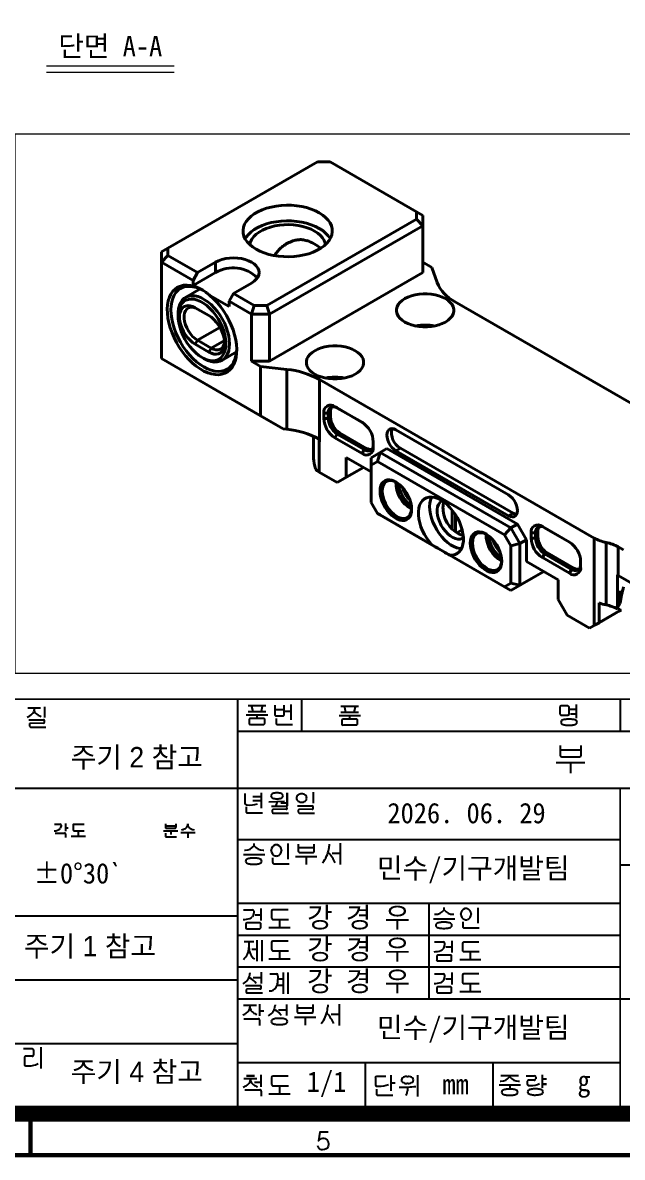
# Model space of a CAD drawing. Header units: millimetres. Extents: x 20 to 594, y 20 to 419.
# Drawn here: x 412.8 to 506.8, y 19.6 to 197.6 of the extents above; entities that cross this region are included whole.
import ezdxf

# ---------------------------------------------------------------- set-up
doc = ezdxf.new("R2010")
doc.units = ezdxf.units.MM
doc.layers.get('0').update_dxf_attribs({"color": 6})
doc.layers.add('DIM', color=2, linetype='Continuous', lineweight=9)
doc.layers.add('OUTLINE', color=3, linetype='Continuous', lineweight=40)
doc.styles.get("Standard").update_dxf_attribs({"font": '', "height": 3.2})
doc.styles.get('Standard').set_extended_font_data('GulimChe')

# ---------------------------------------------------------------- blocks, each defined once
blk = doc.blocks.new('A-2_규격도면_동인광학')
for p, q in [((436.5, 71.5), (436.5, 66.5)), ((486.5, 71.5), (486.5, 66.5)), ((393.55, 70.12), (395.57, 70.12)), ((394.56, 70.12), (394.56, 69.81)), ((394.56, 70.12), (394.56, 69.81)), ((396.2, 70.32), (396.2, 68.6)), ((428.13, 70.53), (430.91, 70.53)), ((428.13, 69.58), (430.91, 69.58)), ((428.68, 70.37), (428.86, 69.58)), ((430.36, 70.36), (430.18, 69.58)), ((432.31, 70.58), (432.31, 69.05)), ((432.31, 69.88), (433.77, 69.88)), ((433.77, 69.09), (433.77, 70.58)), ((433.96, 69.62), (434.85, 69.62)), ((434.85, 70.68), (434.85, 68.26)), ((442.67, 70.42), (445.46, 70.42)), ((442.67, 69.48), (445.46, 69.48)), ((443.23, 70.27), (443.4, 69.48)), ((444.9, 70.25), (444.72, 69.48)), ((477.05, 70.25), (477.05, 69.19)), ((478.31, 70.44), (477.26, 70.44)), ((478.5, 69.19), (478.5, 70.22)), ((478.67, 69.94), (479.6, 69.94)), ((479.6, 70.66), (479.6, 68.54)), ((393.73, 68.28), (396.02, 68.28)), ((396.01, 67.73), (394, 67.71)), ((427.85, 69.05), (431.2, 69.05)), ((428.29, 68.31), (428.29, 67.7)), ((430.58, 68.46), (428.47, 68.46)), ((429.52, 69.05), (429.52, 68.46)), ((430.75, 67.76), (430.75, 68.31)), ((432.51, 68.88), (433.6, 68.88)), ((432.52, 68.46), (432.52, 67.7)), ((442.39, 68.95), (445.74, 68.95)), ((442.83, 68.21), (442.83, 67.6)), ((445.12, 68.36), (443.02, 68.36)), ((444.06, 68.95), (444.06, 68.36)), ((445.3, 67.65), (445.3, 68.21)), ((477.25, 69), (478.29, 69)), ((478.68, 69.21), (479.6, 69.21)), ((393.85, 67.55), (393.85, 67.28)), ((394.06, 67.13), (396.41, 67.13)), ((426.5, 66.5), (566.5, 66.5)), ((428.52, 67.55), (430.58, 67.55)), ((432.72, 67.55), (435.1, 67.55)), ((443.07, 67.45), (445.12, 67.45)), ((477.06, 64.22), (477.06, 62.73)), ((480.36, 62.79), (480.36, 64.23)), ((477.06, 63.54), (480.36, 63.54)), ((477.34, 62.46), (480.1, 62.46)), ((476.47, 61.58), (480.94, 61.58)), ((478.7, 61.58), (478.7, 59.88)), ((427.62, 56.7), (427.62, 55.17)), ((428.86, 56.24), (430.16, 56.24)), ((428.86, 55.61), (430.16, 55.61)), ((430.16, 56.82), (430.16, 54.4)), ((431.37, 55.42), (433.86, 55.49)), ((432.63, 55.45), (432.64, 55.21)), ((434.25, 55.17), (433.24, 55.17)), ((434.25, 56.82), (434.25, 54.79)), ((434.25, 54.79), (434.25, 56.82)), ((438.34, 56.94), (438.34, 55.21)), ((427.83, 54.93), (428, 54.91)), ((427.83, 54.59), (427.83, 53.83)), ((428.03, 53.68), (430.41, 53.68)), ((431.79, 54.7), (434.09, 54.7)), ((431.91, 54.05), (431.91, 53.78)), ((434.07, 54.23), (432.06, 54.22)), ((432.13, 53.63), (434.47, 53.63)), ((435.87, 54.78), (438.17, 54.78)), ((436, 54.05), (436, 53.78)), ((438.16, 54.23), (436.15, 54.22)), ((436.21, 53.63), (438.56, 53.63)), ((397.74, 51.89), (398.67, 51.89)), ((398.8, 51.75), (398.8, 51.52)), ((399.47, 52.01), (399.47, 50.8)), ((400.67, 51.72), (400.67, 51.02)), ((402.39, 51.87), (400.81, 51.87)), ((415.17, 51.96), (415.17, 51.39)), ((415.17, 51.65), (416.82, 51.65)), ((416.82, 51.44), (416.82, 51.96)), ((418.66, 51.85), (418.66, 51.97)), ((418.66, 51.97), (418.66, 51.85)), ((397.85, 50.5), (399.33, 50.5)), ((399.47, 51.3), (399.91, 51.3)), ((399.48, 50.39), (399.48, 49.79)), ((400.39, 50.04), (402.61, 50.04)), ((400.83, 50.87), (402.42, 50.87)), ((401.49, 50.73), (401.49, 50.04)), ((414.88, 50.83), (417.1, 50.83)), ((415.17, 50.46), (415.17, 50.02)), ((415.33, 51.26), (416.66, 51.26)), ((415.34, 49.89), (416.92, 49.89)), ((415.99, 50.83), (415.99, 50.26)), ((417.57, 50.6), (419.8, 50.6)), ((418.68, 50.6), (418.68, 49.74)), ((426.5, 49.5), (486.5, 49.5)), ((429.07, 48.53), (429.07, 48.87)), ((434.34, 48.86), (434.34, 46.43)), ((436, 48.77), (436, 47.65)), ((436, 48.26), (438.48, 48.26)), ((438.48, 47.69), (438.48, 48.78)), ((440.84, 48.77), (440.84, 48.46)), ((442.55, 48.9), (442.55, 45.59)), ((427.41, 47.12), (430.74, 47.12)), ((427.56, 47.81), (427.67, 47.81)), ((430.47, 47.81), (430.57, 47.81)), ((431.76, 47.78), (431.76, 47.8)), ((431.76, 47.76), (431.76, 47.78)), ((431.98, 46.61), (431.98, 45.86)), ((433.37, 47.8), (433.37, 47.78)), ((433.37, 47.78), (433.37, 47.76)), ((435.56, 46.84), (438.92, 46.84)), ((436.21, 47.45), (438.28, 47.45)), ((437.24, 46.84), (437.24, 45.56)), ((440.69, 47.5), (440.81, 47.36)), ((441.33, 47.34), (442.55, 47.34)), ((432.18, 45.7), (434.56, 45.7)), ((486.5, 45.5), (566.5, 45.5)), ((426.5, 39.5), (486.5, 39.5)), ((456.5, 39.5), (456.5, 24.5)), ((371.5, 37.5), (426.5, 37.5)), ((427.43, 38.46), (428.81, 38.46)), ((429.03, 38.31), (429.03, 37.95)), ((430.14, 37.63), (429.21, 37.63)), ((430.14, 38.65), (430.14, 36.81)), ((431.81, 38.24), (431.81, 37.18)), ((434.4, 38.45), (432.03, 38.45)), ((457.38, 37.76), (457.48, 37.76)), ((458.89, 38.47), (458.89, 38.81)), ((460.29, 37.76), (460.39, 37.76)), ((461.52, 37.79), (461.52, 37.81)), ((461.52, 37.78), (461.52, 37.79)), ((463.13, 37.81), (463.13, 37.79)), ((463.13, 37.79), (463.13, 37.78)), ((464.16, 38.8), (464.16, 36.38)), ((427.78, 36.26), (427.78, 35.65)), ((429.95, 36.41), (427.96, 36.41)), ((430.13, 35.71), (430.13, 36.26)), ((431.39, 35.71), (434.72, 35.71)), ((432.05, 36.95), (434.44, 36.95)), ((433.05, 36.75), (433.05, 35.71)), ((457.23, 37.06), (460.56, 37.06)), ((461.8, 36.56), (461.8, 35.8)), ((462, 35.65), (464.38, 35.65)), ((426.5, 34.5), (486.5, 34.5)), ((428.01, 35.5), (429.95, 35.5)), ((427.5, 33.49), (429.03, 33.49)), ((428.26, 33.49), (428.26, 32.55)), ((429.51, 32.26), (428.71, 32.26)), ((429.51, 33.7), (429.51, 30.4)), ((430.26, 33.7), (430.26, 30.4)), ((431.81, 33.32), (431.81, 32.27)), ((434.4, 33.54), (432.03, 33.54)), ((432.05, 32.04), (434.44, 32.04)), ((457.36, 33.42), (458.73, 33.42)), ((458.95, 33.27), (458.95, 32.91)), ((460.07, 32.59), (459.14, 32.59)), ((460.07, 33.61), (460.07, 31.77)), ((461.74, 33.2), (461.74, 32.14)), ((464.33, 33.41), (461.96, 33.41)), ((431.39, 30.8), (434.72, 30.8)), ((433.05, 31.83), (433.05, 30.8)), ((457.71, 31.22), (457.71, 30.61)), ((459.88, 31.37), (457.89, 31.37)), ((457.94, 30.46), (459.88, 30.46)), ((460.06, 30.67), (460.06, 31.22)), ((461.32, 30.67), (464.65, 30.67)), ((461.98, 31.91), (464.37, 31.91)), ((462.98, 31.7), (462.98, 30.67)), ((426.5, 29.5), (486.5, 29.5)), ((428.4, 28.57), (428.4, 28.46)), ((430.17, 28.66), (430.17, 26.93)), ((433.62, 28.63), (433.62, 25.31)), ((434.35, 28.64), (434.35, 25.3)), ((460.07, 28.61), (460.07, 26.77)), ((371.5, 27.5), (426.5, 27.5)), ((428.27, 27.85), (428.46, 27.74)), ((428.94, 27.84), (430.17, 27.84)), ((431.52, 28.41), (432.56, 28.41)), ((432.82, 27.64), (433.62, 27.64)), ((457.36, 28.42), (458.73, 28.42)), ((458.95, 28.27), (458.95, 27.91)), ((460.07, 27.59), (459.14, 27.59)), ((461.74, 28.2), (461.74, 27.14)), ((464.33, 28.41), (461.96, 28.41)), ((461.98, 26.91), (464.37, 26.91)), ((462.98, 26.7), (462.98, 25.67)), ((427.71, 26.6), (430, 26.6)), ((427.83, 25.87), (427.83, 25.6)), ((429.99, 26.05), (427.98, 26.03)), ((428.04, 25.45), (430.39, 25.45)), ((432.67, 26.65), (433.62, 26.65)), ((457.71, 26.22), (457.71, 25.61)), ((459.88, 26.37), (457.89, 26.37)), ((457.94, 25.46), (459.88, 25.46)), ((460.06, 25.67), (460.06, 26.22)), ((461.32, 25.67), (464.65, 25.67)), ((426.5, 24.5), (566.5, 24.5)), ((427.4, 23.52), (429.43, 23.52)), ((428.41, 23.52), (428.41, 23.2)), ((429.9, 23.66), (429.9, 21.84)), ((432.36, 23.55), (432.36, 23.45)), ((434.14, 23.6), (434.14, 21.88)), ((435.83, 23.61), (435.83, 22.49)), ((438.31, 22.53), (438.31, 23.61)), ((440.62, 23.56), (440.62, 23.26)), ((442.4, 23.65), (442.4, 20.33)), ((427.47, 21.39), (429.69, 21.39)), ((429.9, 22.6), (430.57, 22.6)), ((432.23, 22.83), (432.42, 22.72)), ((432.92, 22.78), (434.14, 22.78)), ((435.39, 21.63), (438.74, 21.63)), ((435.83, 23.1), (438.31, 23.1)), ((436.04, 22.29), (438.11, 22.29)), ((437.06, 21.63), (437.06, 20.35)), ((440.47, 22.29), (440.59, 22.15)), ((441.18, 22.08), (442.4, 22.08)), ((429.92, 21.22), (429.92, 20.32)), ((371.5, 17.5), (426.5, 17.5)), ((392.91, 16.7), (394.25, 16.7)), ((394.46, 16.49), (394.46, 15.71)), ((395.59, 16.91), (395.59, 13.57)), ((393.04, 15.29), (393.04, 14.24)), ((394.24, 15.5), (393.22, 15.5)), ((426.5, 14.5), (486.5, 14.5)), ((446.5, 14.5), (446.5, 7.5)), ((466.5, 14.5), (466.5, 7.5)), ((393.15, 14.03), (393.23, 14)), ((393.23, 14), (393.38, 13.99)), ((430.15, 12.56), (430.15, 10.7)), ((450.52, 12.54), (450.52, 10.1)), ((454.7, 12.53), (454.7, 9.2)), ((467.78, 12.48), (470.56, 12.48)), ((469.17, 12.3), (469.17, 12.5)), ((474.28, 12.61), (474.28, 10.56)), ((427.48, 11.99), (429.51, 11.99)), ((427.87, 12.41), (429.12, 12.41)), ((429.12, 12.41), (427.87, 12.41)), ((428.49, 11.99), (428.49, 11.86)), ((429.15, 11.45), (430.15, 11.45)), ((431.82, 12.15), (431.82, 11.09)), ((434.41, 12.37), (432.04, 12.37)), ((432.06, 10.86), (434.45, 10.86)), ((448.09, 12.1), (448.09, 11)), ((449.73, 12.32), (448.33, 12.32)), ((451.19, 11.27), (450.52, 11.27)), ((453.02, 12.32), (453.12, 12.32)), ((453.12, 11.23), (453.02, 11.23)), ((453.12, 12.32), (453.23, 12.32)), ((453.23, 11.23), (453.12, 11.23)), ((467.51, 11.03), (470.84, 11.03)), ((467.67, 11.58), (467.77, 11.58)), ((469.18, 11.03), (469.18, 10.46)), ((470.57, 11.58), (470.68, 11.58)), ((471.76, 12.43), (472.98, 12.43)), ((471.9, 11.58), (471.9, 11.15)), ((472.08, 10.91), (472.41, 10.9)), ((473.03, 11.75), (472.13, 11.75)), ((473.25, 12.24), (473.25, 11.97)), ((474.95, 11.91), (474.28, 11.91)), ((474.96, 11.14), (474.28, 11.14)), ((474.28, 11.14), (474.96, 11.14)), ((427.63, 10.25), (429.96, 10.25)), ((430.16, 10.02), (430.16, 9.26)), ((431.4, 9.63), (434.73, 9.63)), ((433.06, 10.66), (433.06, 9.63)), ((448.27, 10.32), (448.27, 9.57)), ((448.46, 9.42), (450.85, 9.42)), ((451.84, 10.63), (451.95, 10.63)), ((453.12, 10.67), (453.12, 10.06))]:
    blk.add_line(p, q)
for points, const_width in [([(0, 0), (0, 398.86), (574, 398.86), (574, 0)], 0.7), ([(21.5, 6.5), (21.5, 392.36), (567.5, 392.36), (567.5, 6.5)], 2.5)]:
    blk.add_lwpolyline(points, close=True, dxfattribs=dict(const_width=const_width))
for points, const_width in [([(371.5, 7.5), (371.5, 71.5), (566.5, 71.5)], 0.3), ([(426.5, 71.5), (426.5, 7.5)], 0.3), ([(301.5, 7.5), (301.5, 57.5), (566.5, 57.5)], 0.3), ([(486.5, 57.5), (486.5, 7.5)], 0.3), ([(394, 0), (394, 7.17)], 0.7)]:
    blk.add_lwpolyline(points, dxfattribs=dict(const_width=const_width))
blk.add_lwpolyline([(440.68, 3.6), (439.38, 3.6), (439.19, 2.24), (439.26, 2.33, -0.05142), (439.32, 2.4, -0.217579), (440.02, 2.63, -0.23737), (440.62, 2.25, -0.220896), (440.7, 1.41, -0.337639), (439.81, 0.82, -0.170475), (439.22, 1.08, -0.227037), (439.07, 1.46, -1.045837)], format="xyb")
for centre, radius, start, end in [((393.48, 69.97), 1.11, 314.5469, 334.7965), ((393.83, 69.81), 0.731, 334.7965, 0), ((395.26, 69.81), 0.707, 180, 230.0339), ((477.26, 70.22), 0.211, 90, 174.1511), ((478.28, 70.22), 0.223, 0, 81.4867), ((392.72, 70.75), 2.2, 289.6857, 314.5469), ((394, 67.56), 0.15, 90.4674, 185.5199), ((396.72, 71.55), 2.97, 230.0339, 249.212), ((396.02, 67.91), 0.182, 265.0661, 354.5096), ((396.02, 68.1), 0.181, 5.4904, 90), ((395.05, 68), 1.16, 354.5096, 5.4904), ((428.47, 68.27), 0.187, 90, 169.1835), ((428.45, 67.7), 0.163, 180, 296.3016), ((430.6, 68.31), 0.154, 0, 98.8347), ((430.58, 67.73), 0.179, 270, 7.5903), ((432.49, 69.05), 0.179, 180, 277.6654), ((432.68, 67.7), 0.157, 180, 284.5405), ((433.6, 69.06), 0.181, 270, 11.0214), ((443.02, 68.17), 0.187, 90, 169.1835), ((445.15, 68.21), 0.154, 0, 98.8347), ((445.12, 67.63), 0.179, 270, 7.5903), ((477.25, 69.19), 0.198, 180, 272.2398), ((477.55, 67.86), 0.362, 130.787, 175.4096), ((477.55, 67.91), 0.362, 184.5904, 229.213), ((477.71, 67.66), 0.62, 105.5854, 130.787), ((477.71, 68.11), 0.62, 229.213, 254.4146), ((478.35, 65.38), 2.98, 94.5784, 105.5854), ((478.46, 64.04), 4.33, 90, 94.5784), ((478.29, 69.21), 0.214, 270, 355.6406), ((478.46, 64.04), 4.33, 85.4216, 90), ((478.56, 65.38), 2.98, 74.4146, 85.4216), ((479.2, 67.66), 0.62, 49.213, 74.4146), ((479.2, 68.11), 0.62, 285.5854, 310.787), ((479.37, 67.86), 0.362, 4.5904, 49.213), ((479.37, 67.91), 0.362, 310.787, 355.4096), ((394.01, 67.28), 0.158, 180, 290.6438), ((442.99, 67.6), 0.163, 180, 296.3016), ((478.35, 70.39), 2.98, 254.4146, 265.4216), ((478.46, 71.73), 4.33, 265.4216, 270), ((478.46, 71.73), 4.33, 270, 274.5784), ((478.56, 70.39), 2.98, 274.5784, 285.5854), ((477.32, 62.73), 0.261, 180, 274.282), ((480.1, 62.73), 0.266, 270, 11.7778), ((427.87, 55.17), 0.246, 180, 260.961), ((432.14, 56.28), 0.429, 109.7033, 172.0326), ((432.14, 56.4), 0.429, 187.9674, 250.2967), ((432.66, 54.83), 1.97, 90, 109.7033), ((432.66, 57.85), 1.97, 250.2967, 270), ((432.04, 55.19), 0.602, 313.5964, 1.5108), ((432.66, 54.83), 1.97, 70.2967, 90), ((432.66, 57.85), 1.97, 270, 289.7033), ((433.18, 56.28), 0.429, 7.9674, 70.2967), ((433.18, 56.4), 0.429, 289.7033, 352.0326), ((436.3, 56.01), 0.566, 126.2971, 182.2865), ((436.3, 55.97), 0.566, 177.7135, 233.7029), ((436.53, 55.7), 0.955, 90, 126.2971), ((436.53, 56.28), 0.955, 233.7029, 270), ((436.53, 55.7), 0.955, 53.7029, 90), ((436.53, 56.28), 0.955, 270, 306.2971), ((436.76, 56.01), 0.566, 357.7135, 53.7029), ((436.76, 55.97), 0.566, 306.2971, 2.2865), ((427.99, 53.83), 0.157, 180, 284.5405), ((428.36, 59.26), 4.36, 265.2395, 286.478), ((432.06, 54.07), 0.15, 90.4674, 185.5199), ((432.07, 53.78), 0.158, 180, 290.6438), ((434.09, 54.41), 0.182, 265.0661, 354.5096), ((434.09, 54.52), 0.181, 5.4904, 90), ((434, 54.46), 0.276, 345.6737, 14.3263), ((436.15, 54.07), 0.15, 90.4674, 185.5199), ((436.16, 53.78), 0.158, 180, 290.6438), ((438.17, 54.41), 0.182, 265.0661, 354.5096), ((438.17, 54.6), 0.181, 5.4904, 90), ((437.2, 54.51), 1.16, 354.5096, 5.4904), ((398.67, 51.75), 0.136, 0.0353, 90), ((400.81, 51.72), 0.145, 90, 179.9617), ((417.93, 51.85), 0.733, 326.0061, 0), ((419.39, 51.85), 0.733, 180, 213.9939), ((397.85, 52.01), 1.15, 262.4823, 318.1564), ((398.39, 51.52), 0.411, 318.1564, 0), ((399.33, 50.34), 0.158, 15.2263, 90), ((400.82, 51.02), 0.153, 180, 273.1332), ((415.3, 51.39), 0.132, 180, 282.7156), ((415.31, 50.02), 0.136, 180, 282.3289), ((416.66, 51.42), 0.157, 270, 6.3225), ((417.61, 52.3), 1.28, 273.0377, 302.6699), ((417.87, 51.89), 0.803, 302.6699, 326.0061), ((419.45, 51.89), 0.803, 213.9939, 237.3301), ((419.71, 52.3), 1.28, 237.3301, 266.9623), ((427.67, 49.57), 1.75, 270, 322.3934), ((429.02, 48.53), 0.0491, 322.3934, 2.3593), ((430.47, 49.57), 1.75, 217.6066, 270), ((432.64, 47.8), 0.879, 107.9102, 180), ((432.53, 48.12), 0.54, 86.785, 107.9102), ((432.59, 48.12), 0.54, 72.0898, 93.215), ((432.49, 47.8), 0.879, 0, 72.0898), ((438.08, 48.46), 2.76, 349.866, 0), ((428.1, 46.06), 0.362, 130.787, 175.4096), ((428.27, 45.87), 0.62, 105.5854, 130.787), ((428.9, 43.59), 2.98, 94.5784, 105.5854), ((429.01, 42.25), 4.33, 90, 94.5784), ((429.01, 42.25), 4.33, 85.4216, 90), ((429.12, 43.59), 2.98, 74.4146, 85.4216), ((429.75, 45.87), 0.62, 49.213, 74.4146), ((429.92, 46.06), 0.362, 4.5904, 49.213), ((432.64, 47.76), 0.879, 180, 252.0898), ((432.53, 47.44), 0.54, 252.0898, 273.215), ((432.59, 47.44), 0.54, 266.785, 287.9102), ((432.49, 47.76), 0.879, 287.9102, 0), ((436.2, 47.65), 0.196, 180, 274.282), ((438.28, 47.65), 0.2, 270, 11.7778), ((436.21, 48.8), 4.66, 320.7448, 349.866), ((436.02, 43.24), 6.32, 24.475, 40.623), ((428.1, 46.12), 0.362, 184.5904, 229.213), ((428.27, 46.32), 0.62, 229.213, 254.4146), ((428.9, 48.59), 2.98, 254.4146, 265.4216), ((429.01, 49.94), 4.33, 265.4216, 270), ((429.01, 49.94), 4.33, 270, 274.5784), ((429.12, 48.59), 2.98, 274.5784, 285.5854), ((429.75, 46.32), 0.62, 285.5854, 310.787), ((429.92, 46.12), 0.362, 310.787, 355.4096), ((432.14, 45.86), 0.157, 180, 284.5405), ((428.19, 37.95), 0.838, 315.9918, 0), ((428.81, 38.23), 0.235, 20.4434, 90), ((432.03, 38.24), 0.217, 90, 179.9617), ((457.48, 39.51), 1.75, 270, 322.3934), ((458.84, 38.47), 0.0491, 322.3934, 2.3593), ((460.29, 39.51), 1.75, 217.6066, 270), ((462.39, 37.81), 0.879, 107.9102, 180), ((462.39, 37.78), 0.879, 180, 252.0898), ((462.29, 38.14), 0.54, 86.785, 107.9102), ((462.35, 38.14), 0.54, 72.0898, 93.215), ((462.25, 37.81), 0.879, 0, 72.0898), ((462.25, 37.78), 0.879, 287.9102, 0), ((427.23, 40.52), 3.6, 272.1359, 289.2131), ((427.96, 36.22), 0.187, 90, 169.1835), ((427.94, 35.65), 0.163, 180, 296.3016), ((428.1, 38.03), 0.957, 289.2131, 315.9918), ((429.98, 36.26), 0.154, 0, 98.8347), ((429.95, 35.68), 0.179, 270, 7.5903), ((432.04, 37.18), 0.23, 180, 273.1332), ((457.92, 36.01), 0.362, 130.787, 175.4096), ((457.92, 36.07), 0.362, 184.5904, 229.213), ((458.09, 35.81), 0.62, 105.5854, 130.787), ((458.09, 36.26), 0.62, 229.213, 254.4146), ((458.72, 33.54), 2.98, 94.5784, 105.5854), ((458.72, 38.54), 2.98, 254.4146, 265.4216), ((458.83, 32.19), 4.33, 90, 94.5784), ((458.83, 32.19), 4.33, 85.4216, 90), ((458.94, 33.54), 2.98, 74.4146, 85.4216), ((458.94, 38.54), 2.98, 274.5784, 285.5854), ((459.57, 35.81), 0.62, 49.213, 74.4146), ((459.57, 36.26), 0.62, 285.5854, 310.787), ((459.74, 36.01), 0.362, 4.5904, 49.213), ((459.74, 36.07), 0.362, 310.787, 355.4096), ((461.96, 35.8), 0.157, 180, 284.5405), ((462.29, 37.45), 0.54, 252.0898, 273.215), ((462.35, 37.45), 0.54, 266.785, 287.9102), ((458.83, 39.88), 4.33, 265.4216, 270), ((458.83, 39.88), 4.33, 270, 274.5784), ((425.79, 32.55), 2.46, 310.6997, 0), ((430.67, 32.55), 2.41, 180, 230.1829), ((432.03, 33.32), 0.217, 90, 179.9617), ((432.04, 32.27), 0.23, 180, 273.1332), ((457.16, 35.48), 3.6, 272.1359, 289.2131), ((458.03, 32.99), 0.957, 289.2131, 315.9918), ((458.12, 32.91), 0.838, 315.9918, 0), ((458.73, 33.19), 0.235, 20.4434, 90), ((461.96, 33.2), 0.217, 90, 179.9617), ((461.97, 32.14), 0.23, 180, 273.1332), ((457.89, 31.18), 0.187, 90, 169.1835), ((457.87, 30.61), 0.163, 180, 296.3016), ((459.9, 31.22), 0.154, 0, 98.8347), ((459.88, 30.64), 0.179, 270, 7.5903), ((426.06, 28.97), 2.48, 301.6271, 324.8064), ((426.67, 28.54), 1.74, 324.8064, 344.7231), ((426.95, 28.46), 1.45, 344.7231, 0), ((426.95, 25.15), 3, 35.6337, 59.7588), ((430.48, 27.44), 2.33, 331.7109, 354.6056), ((432.56, 28.17), 0.246, 3.6167, 90), ((426.72, 27.8), 6.1, 354.6056, 3.6167), ((457.16, 30.48), 3.6, 272.1359, 289.2131), ((458.03, 27.99), 0.957, 289.2131, 315.9918), ((458.12, 27.91), 0.838, 315.9918, 0), ((458.73, 28.19), 0.235, 20.4434, 90), ((461.96, 28.2), 0.217, 90, 179.9617), ((461.97, 27.14), 0.23, 180, 273.1332), ((427.98, 25.88), 0.15, 90.4674, 185.5199), ((427.99, 25.6), 0.158, 180, 290.6438), ((430, 26.23), 0.182, 265.0661, 354.5096), ((430, 26.42), 0.181, 5.4904, 90), ((429.03, 26.33), 1.16, 354.5096, 5.4904), ((431.53, 26.88), 1.14, 265.6985, 331.7109), ((457.89, 26.18), 0.187, 90, 169.1835), ((457.87, 25.61), 0.163, 180, 296.3016), ((459.9, 26.22), 0.154, 0, 98.8347), ((459.88, 25.64), 0.179, 270, 7.5903), ((427.48, 23.2), 0.93, 332.5484, 0), ((429.33, 23.2), 0.912, 180, 209.5054), ((430.91, 23.45), 1.45, 344.7231, 0), ((437.86, 23.26), 2.76, 349.866, 0), ((426.78, 23.82), 1.89, 285.8538, 306.2125), ((427.09, 23.4), 1.37, 306.2125, 332.5484), ((429.47, 23.28), 1.08, 209.5054, 237.9626), ((431.39, 26.35), 4.7, 237.9626, 246.4471), ((429.69, 21.16), 0.237, 15.2263, 90), ((430.03, 23.95), 2.48, 301.6271, 324.8064), ((430.63, 23.52), 1.74, 324.8064, 344.7231), ((432.94, 18.46), 2.98, 94.5784, 105.5854), ((430.91, 20.13), 3, 35.6337, 59.7588), ((433.05, 17.03), 4.41, 90.4313, 94.5581), ((433.02, 17.11), 4.33, 85.4216, 90), ((433.12, 18.46), 2.98, 74.4146, 85.4216), ((436.03, 22.49), 0.196, 180, 274.282), ((438.11, 22.49), 0.2, 270, 11.7778), ((435.99, 23.59), 4.66, 320.7448, 349.866), ((435.8, 18.04), 6.32, 24.475, 40.623), ((432.13, 20.93), 0.362, 130.787, 175.4096), ((432.13, 20.98), 0.362, 184.5904, 229.213), ((432.3, 20.73), 0.62, 105.5854, 130.787), ((432.3, 21.18), 0.62, 229.213, 254.4146), ((432.94, 23.46), 2.98, 254.4146, 265.4216), ((433.05, 24.88), 4.41, 265.4419, 269.5687), ((433.02, 24.8), 4.33, 270, 274.5784), ((433.12, 23.46), 2.98, 274.5784, 285.5854), ((433.76, 20.73), 0.62, 49.213, 74.4146), ((433.76, 21.18), 0.62, 285.5854, 310.787), ((433.93, 20.93), 0.362, 4.5904, 49.213), ((433.93, 20.98), 0.362, 310.787, 355.4096), ((394.25, 16.48), 0.21, 2.4746, 90), ((393.22, 15.32), 0.187, 90, 189.9031), ((393.28, 14.24), 0.235, 180, 238.9832), ((393.74, 16.94), 2.97, 262.8795, 299.3294), ((394.26, 15.71), 0.202, 265.1914, 0), ((426.86, 12.49), 1.89, 285.8538, 306.2125), ((427.17, 12.06), 1.37, 306.2125, 332.5484), ((427.56, 11.86), 0.93, 332.5484, 0), ((429.4, 11.86), 0.912, 180, 209.5054), ((429.55, 11.95), 1.08, 209.5054, 237.9626), ((431.47, 15.01), 4.7, 237.9626, 246.4471), ((432.04, 12.15), 0.217, 90, 179.9617), ((432.05, 11.09), 0.23, 180, 273.1332), ((448.33, 12.07), 0.248, 90, 173.4217), ((448.3, 11), 0.207, 180, 264.2145), ((448.7, 14.98), 4.2, 264.2145, 268.4864), ((448.69, 14.68), 3.9, 268.4864, 292.3631), ((451.95, 32.46), 21.83, 270, 276.5199), ((452.55, 11.75), 0.37, 171.6182, 233.7956), ((452.53, 11.81), 0.349, 125.2188, 180.6071), ((453.02, 11.16), 1.16, 90, 126.2044), ((453.02, 12.39), 1.16, 233.7956, 270), ((453.23, 11.16), 1.16, 53.7956, 90), ((453.23, 12.39), 1.16, 270, 306.2044), ((453.71, 11.81), 0.349, 359.3929, 54.7812), ((453.69, 11.75), 0.37, 306.2044, 8.3818), ((467.77, 13.34), 1.75, 270, 322.3934), ((469.12, 12.3), 0.0491, 322.3934, 2.3593), ((470.57, 13.34), 1.75, 217.6066, 270), ((472.13, 11.51), 0.243, 90, 162.7327), ((472.14, 11.15), 0.247, 180, 255.9206), ((472.51, 13.82), 2.92, 268.0891, 297.4303), ((472.98, 12.14), 0.29, 19.9366, 90), ((473.03, 11.97), 0.223, 268.9289, 0), ((429.96, 10.04), 0.204, 354.4055, 90), ((448.42, 9.57), 0.157, 180, 284.5405), ((451.75, 10.08), 1.37, 328.1522, 359.3875), ((468.25, 9.83), 0.362, 130.787, 175.4096), ((468.25, 9.89), 0.362, 184.5904, 229.213), ((468.42, 9.64), 0.62, 105.5854, 130.787), ((468.42, 10.09), 0.62, 229.213, 254.4146), ((469.06, 7.36), 2.98, 94.5784, 105.5854), ((469.06, 12.36), 2.98, 254.4146, 265.4216), ((469.16, 6.02), 4.33, 90, 94.5784), ((469.16, 13.71), 4.33, 265.4216, 270), ((469.16, 6.02), 4.33, 85.4216, 90), ((469.16, 13.71), 4.33, 270, 274.5784), ((469.27, 7.36), 2.98, 74.4146, 85.4216), ((469.27, 12.36), 2.98, 274.5784, 285.5854), ((469.91, 9.64), 0.62, 49.213, 74.4146), ((469.91, 10.09), 0.62, 285.5854, 310.787), ((470.07, 9.83), 0.362, 4.5904, 49.213), ((470.07, 9.89), 0.362, 310.787, 355.4096), ((472.32, 9.88), 0.362, 130.787, 175.4096), ((472.32, 9.93), 0.362, 184.5904, 229.213), ((472.49, 9.68), 0.62, 105.5854, 130.787), ((472.49, 10.13), 0.62, 229.213, 254.4146), ((473.13, 7.4), 2.98, 94.5784, 105.5854), ((473.13, 12.41), 2.98, 254.4146, 265.4216), ((473.31, 4.81), 5.59, 91.6235, 94.3457), ((473.31, 15), 5.59, 265.6543, 268.3765), ((473.15, 6.06), 4.33, 85.4216, 90), ((473.15, 13.75), 4.33, 270, 274.5784), ((473.26, 7.4), 2.98, 74.4146, 85.4216), ((473.26, 12.41), 2.98, 274.5784, 285.5854), ((473.89, 9.68), 0.62, 49.213, 74.4146), ((473.89, 10.13), 0.62, 285.5854, 310.787), ((474.06, 9.88), 0.362, 4.5904, 49.213), ((474.06, 9.93), 0.362, 310.787, 355.4096)]:
    blk.add_arc(centre, radius, start, end)

msp = doc.modelspace()

# ---------------------------------------------------------------- linework, layer by layer
at = {"layer": 'DIM', "color": 2, "ltscale": 0.5}
for p, q in [((416.506, 190.819), (436.509, 190.819)), ((416.506, 189.819), (436.509, 189.819))]:
    msp.add_line(p, q, dxfattribs=at)
at = {"layer": 'DIM', "ltscale": 0.5}
msp.add_lwpolyline([(411.608, 180.138), (573.978, 180.138), (573.978, 95.542), (411.608, 95.542)], close=True, dxfattribs=at)
at = {"layer": 'OUTLINE'}
for p, q in [((458.99, 175.778), (435.535, 162.237)), ((460.99, 175.778), (458.99, 175.778)), ((474.547, 167.952), (460.99, 175.778)), ((474.547, 166.797), (474.547, 167.952)), ((474.547, 167.952), (475.547, 167.374)), ((475.547, 167.374), (475.547, 165.742)), ((451.091, 153.256), (474.547, 166.797)), ((475.547, 165.742), (451.505, 151.863)), ((474.547, 166.797), (475.547, 165.742)), ((475.547, 158.393), (475.547, 165.742)), ((434.535, 161.659), (435.535, 162.237)), ((435.535, 162.237), (435.535, 161.082)), ((434.535, 160.027), (434.535, 161.659)), ((434.535, 160.027), (435.535, 161.082)), ((435.535, 161.082), (440.191, 158.394)), ((434.535, 160.027), (434.535, 144.921)), ((439.484, 157.169), (434.535, 160.027)), ((443.02, 158.394), (439.484, 156.353)), ((440.191, 158.394), (439.484, 157.169)), ((443.02, 160.027), (440.191, 158.394)), ((443.02, 158.394), (443.02, 160.027)), ((451.505, 144.514), (475.547, 158.393)), ((475.547, 160.025), (476.961, 159.209)), ((477.781, 156.841), (476.961, 159.209)), ((439.484, 157.169), (439.484, 156.353)), ((445.848, 155.128), (448.677, 156.761)), ((440.612, 155.829), (438.332, 154.512)), ((439.666, 156.248), (439.484, 156.353)), ((445.141, 153.087), (442.131, 154.825)), ((445.141, 153.904), (445.848, 155.128)), ((445.848, 155.128), (449.091, 153.256)), ((445.141, 153.087), (445.141, 153.904)), ((448.677, 151.863), (445.141, 153.904)), ((448.677, 151.863), (449.091, 153.256)), ((449.091, 153.256), (451.091, 153.256)), ((451.505, 151.863), (451.091, 153.256)), ((518.677, 131.861), (480.516, 153.891)), ((437.151, 151.902), (437.151, 151.576)), ((439.838, 152.882), (441.959, 151.658)), ((440.191, 152.678), (439.838, 152.882)), ((441.976, 151.648), (440.191, 152.678)), ((451.505, 151.863), (448.677, 151.863)), ((448.677, 144.514), (448.677, 151.863)), ((451.505, 151.863), (451.505, 144.514)), ((443.71, 149.81), (440.191, 147.779)), ((439.838, 147.167), (440.191, 147.779)), ((440.191, 147.779), (442.313, 146.554)), ((444.412, 147.766), (442.313, 146.554)), ((441.959, 145.942), (439.838, 147.167)), ((441.959, 145.942), (442.313, 146.554)), ((444.031, 144.639), (446.312, 145.956)), ((434.535, 144.921), (450.091, 135.94)), ((436.535, 143.766), (434.535, 144.921)), ((440.898, 145.085), (441.181, 144.922)), ((450.091, 143.697), (448.677, 144.514)), ((451.505, 144.514), (448.677, 144.514)), ((453.627, 133.899), (436.535, 143.766)), ((450.091, 143.697), (454.193, 143.224)), ((450.091, 135.94), (450.091, 143.697)), ((454.193, 133.833), (454.193, 143.224)), ((502.417, 116.756), (459.303, 141.645)), ((459.303, 141.645), (459.303, 131.846)), ((461.758, 137.37), (466.001, 134.92)), ((462.112, 137.166), (461.758, 137.37)), ((466.015, 134.912), (462.112, 137.166)), ((450.091, 135.94), (453.627, 133.899)), ((459.99, 135.532), (459.99, 136.349)), ((460.698, 136.349), (459.99, 136.349)), ((460.698, 135.532), (459.99, 135.532)), ((461.051, 136.553), (460.698, 136.349)), ((460.698, 136.349), (460.698, 135.532)), ((460.698, 135.532), (461.051, 135.736)), ((461.051, 136.553), (461.051, 135.736)), ((453.627, 133.899), (454.193, 133.833)), ((488.982, 123.532), (471.304, 133.737)), ((458.405, 132.714), (458.405, 129.262)), ((459.283, 132.266), (459.283, 131.858)), ((459.283, 131.858), (459.283, 127.122)), ((459.303, 131.846), (459.283, 131.858)), ((461.758, 132.47), (462.112, 133.083)), ((466.001, 130.021), (461.758, 132.47)), ((462.465, 133.287), (462.112, 133.083)), ((462.112, 133.083), (466.354, 130.634)), ((462.465, 133.287), (466.708, 130.838)), ((467.769, 131.859), (467.769, 131.042)), ((466.001, 130.021), (466.354, 130.634)), ((466.354, 130.634), (466.708, 130.838)), ((467.415, 129.368), (468.829, 130.185)), ((468.415, 128.791), (468.829, 130.185)), ((469.89, 130.797), (468.829, 130.185)), ((468.829, 130.185), (489.335, 118.347)), ((469.89, 130.797), (490.396, 118.959)), ((472.011, 130.879), (471.304, 130.471)), ((471.304, 130.471), (488.982, 120.266)), ((472.011, 130.879), (489.689, 120.674)), ((467.415, 127.163), (463.526, 129.409)), ((463.526, 129.409), (463.526, 126.306)), ((467.415, 128.214), (467.415, 129.368)), ((468.415, 128.791), (467.415, 128.214)), ((467.415, 128.214), (467.415, 122.358)), ((488.335, 117.291), (468.415, 128.791)), ((462.112, 125.489), (459.283, 127.122)), ((466.214, 127.857), (462.112, 125.489)), ((463.526, 126.306), (466.213, 127.857)), ((462.112, 125.489), (463.526, 126.306)), ((467.415, 122.358), (468.415, 120.626)), ((480.143, 121.147), (480.143, 118.193)), ((468.415, 120.626), (476.99, 115.676)), ((468.829, 120.386), (468.415, 120.626)), ((489.335, 108.549), (468.829, 120.386)), ((480.673, 120.408), (480.673, 117.709)), ((489.689, 120.674), (488.982, 120.266)), ((480.859, 117.575), (481.709, 118.066)), ((488.335, 117.291), (489.335, 118.347)), ((489.335, 118.347), (490.396, 118.959)), ((489.335, 118.347), (490.75, 115.898)), ((490.396, 118.959), (491.81, 116.51)), ((492.517, 116.755), (492.517, 117.571)), ((493.224, 117.571), (492.517, 117.571)), ((493.578, 117.776), (493.224, 117.571)), ((493.224, 117.571), (493.224, 116.755)), ((493.578, 117.776), (493.578, 116.959)), ((494.285, 118.592), (498.528, 116.143)), ((494.639, 118.388), (494.285, 118.592)), ((498.542, 116.135), (494.639, 118.388)), ((489.335, 115.559), (488.335, 117.291)), ((489.335, 115.559), (490.75, 115.898)), ((491.81, 116.51), (490.75, 115.898)), ((490.75, 115.898), (490.75, 109.365)), ((491.81, 113.08), (491.81, 116.51)), ((493.224, 116.755), (492.517, 116.755)), ((493.224, 116.755), (493.578, 116.959)), ((502.417, 103.038), (502.417, 116.756)), ((504.312, 106.272), (504.312, 116.07)), ((479.761, 114.076), (488.335, 109.126)), ((489.335, 109.703), (489.335, 115.559)), ((494.285, 113.693), (494.639, 114.305)), ((494.992, 114.51), (494.639, 114.305)), ((494.639, 114.305), (498.881, 111.856)), ((499.235, 112.06), (494.992, 114.51)), ((506.206, 115.385), (506.206, 110.894)), ((507.013, 114.919), (506.206, 115.385)), ((496.76, 110.223), (491.81, 113.08)), ((498.528, 111.244), (494.285, 113.693)), ((500.296, 113.081), (500.296, 112.265)), ((494.498, 111.529), (489.335, 108.549)), ((490.75, 109.365), (494.498, 111.529)), ((498.528, 111.244), (498.881, 111.856)), ((498.881, 111.856), (499.235, 112.06)), ((506.062, 110.974), (506.062, 105.666)), ((506.206, 110.894), (519.387, 103.284)), ((488.335, 109.126), (489.335, 109.703)), ((489.335, 108.549), (488.335, 109.126)), ((490.75, 109.365), (489.335, 109.703)), ((490.75, 109.365), (489.335, 108.549)), ((496.76, 107.12), (496.76, 110.223)), ((496.76, 107.12), (498.174, 104.671)), ((506.485, 106.573), (506.485, 108.489)), ((506.306, 105.283), (501.71, 102.63)), ((503.195, 106.59), (503.195, 103.488)), ((503.195, 103.488), (506.485, 105.387)), ((506.062, 105.841), (506.485, 106.573)), ((506.485, 105.507), (506.062, 105.751)), ((506.589, 105.446), (506.306, 105.283)), ((506.485, 105.387), (506.485, 105.507)), ((506.589, 105.446), (506.589, 105.446)), ((501.71, 102.63), (498.174, 104.671)), ((501.71, 102.63), (502.417, 103.038))]:
    msp.add_line(p, q, dxfattribs=at)
at = {"layer": 'OUTLINE', "flags": 128}
for points in [[(449.384, 162.068), (449.992, 161.755), (450.659, 161.486), (451.375, 161.263), (452.132, 161.089), (452.918, 160.968), (453.724, 160.9), (454.537, 160.886), (455.348, 160.927), (456.145, 161.022), (456.918, 161.17), (457.656, 161.368), (458.349, 161.615), (458.987, 161.907), (459.563, 162.239), (460.068, 162.607), (460.495, 163.007), (460.839, 163.433), (461.095, 163.879), (461.26, 164.34), (461.331, 164.808), (461.307, 165.277), (461.189, 165.742), (460.978, 166.196), (460.678, 166.633), (460.291, 167.047), (459.825, 167.432), (459.283, 167.783), (458.675, 168.095), (458.008, 168.365), (457.292, 168.588), (456.535, 168.761), (455.749, 168.883), (454.944, 168.951), (454.13, 168.965), (453.319, 168.924), (452.522, 168.829), (451.749, 168.681), (451.011, 168.482), (450.319, 168.235), (449.68, 167.944), (449.104, 167.612), (448.6, 167.243), (448.172, 166.843), (447.828, 166.417), (447.572, 165.971), (447.408, 165.511), (447.337, 165.043), (447.36, 164.573), (447.478, 164.108), (447.689, 163.654), (447.989, 163.217), (448.376, 162.804), (448.843, 162.419), (449.384, 162.068)], [(461.004, 163.7), (460.978, 163.747), (460.678, 164.183), (460.291, 164.597), (459.825, 164.982), (459.283, 165.333), (458.675, 165.645), (458.008, 165.915), (457.292, 166.138), (456.535, 166.312), (455.749, 166.433), (454.944, 166.501), (454.13, 166.515), (453.319, 166.474), (452.522, 166.379), (451.749, 166.231), (451.011, 166.033), (450.319, 165.786), (449.68, 165.494), (449.104, 165.162), (448.6, 164.793), (448.172, 164.393), (447.828, 163.968), (447.663, 163.7)], [(460.283, 162.796), (460.235, 163.015), (460.071, 163.438), (459.817, 163.846), (459.477, 164.231), (459.055, 164.59), (458.559, 164.915), (457.996, 165.201), (457.375, 165.445), (456.707, 165.641), (456.001, 165.788), (455.268, 165.882), (454.521, 165.923), (453.771, 165.91), (453.03, 165.842), (452.31, 165.721), (451.621, 165.549), (450.975, 165.328), (450.382, 165.063), (449.852, 164.757), (449.392, 164.414), (449.01, 164.042), (448.712, 163.644), (448.503, 163.228), (448.385, 162.8), (448.384, 162.796)], [(448.677, 156.761), (449.084, 157.037), (449.412, 157.346), (449.653, 157.68), (449.799, 158.033), (449.848, 158.394), (449.799, 158.755), (449.653, 159.108), (449.412, 159.442), (449.084, 159.751), (448.677, 160.027), (448.199, 160.262), (447.664, 160.451), (447.084, 160.59), (446.474, 160.675), (445.848, 160.703), (445.223, 160.675), (444.612, 160.59), (444.032, 160.451), (443.497, 160.262), (443.02, 160.027)], [(442.131, 154.825), (442.706, 154.3), (443.258, 153.716), (443.782, 153.08), (444.272, 152.4), (444.72, 151.684), (445.123, 150.941), (445.474, 150.179), (445.77, 149.408), (446.008, 148.636), (446.183, 147.875), (446.295, 147.131), (446.342, 146.416), (446.323, 145.736), (446.238, 145.101), (446.089, 144.518), (445.878, 143.994), (445.606, 143.535), (445.278, 143.148), (444.896, 142.836), (444.466, 142.603), (443.994, 142.453), (443.484, 142.386), (442.942, 142.405), (442.376, 142.508), (441.792, 142.694), (441.198, 142.962), (440.599, 143.307), (440.005, 143.726), (439.421, 144.214), (438.855, 144.764), (438.314, 145.371), (437.804, 146.026), (437.331, 146.723), (436.901, 147.451), (436.52, 148.204), (436.191, 148.971), (435.919, 149.743), (435.708, 150.511), (435.559, 151.266), (435.474, 151.999), (435.455, 152.7), (435.502, 153.362), (435.614, 153.976), (435.79, 154.535), (436.027, 155.032), (436.323, 155.462), (436.674, 155.818), (437.077, 156.097), (437.525, 156.295), (438.015, 156.41), (438.539, 156.441), (439.091, 156.386), (439.666, 156.248)], [(441.053, 155.608), (440.603, 155.832), (440.033, 156.05), (439.477, 156.186), (438.942, 156.239), (438.435, 156.208), (437.963, 156.094), (437.531, 155.898), (437.146, 155.622), (436.811, 155.27), (436.531, 154.847), (436.309, 154.357), (436.149, 153.807), (436.052, 153.204), (436.02, 152.555), (436.052, 151.869), (436.149, 151.154), (436.309, 150.419), (436.531, 149.674), (436.811, 148.927), (437.146, 148.189), (437.531, 147.468), (437.963, 146.773), (438.435, 146.114), (438.942, 145.498), (439.477, 144.933), (440.033, 144.427), (440.603, 143.986), (441.181, 143.615), (441.759, 143.319), (442.33, 143.101), (442.886, 142.965), (443.421, 142.912), (443.928, 142.943), (444.4, 143.057), (444.831, 143.254), (445.217, 143.529), (445.552, 143.881), (445.832, 144.304), (446.054, 144.794), (446.214, 145.344), (446.311, 145.947), (446.341, 146.436)], [(440.394, 155.921), (440.365, 155.694), (440.364, 155.686)], [(472.718, 150.637), (473.204, 150.394), (473.744, 150.194), (474.328, 150.04), (474.944, 149.935), (475.579, 149.883), (476.221, 149.883), (476.857, 149.935), (477.473, 150.04), (478.057, 150.194), (478.597, 150.394), (479.082, 150.637), (479.503, 150.917), (479.85, 151.229), (480.117, 151.566), (480.298, 151.921), (480.389, 152.288), (480.389, 152.659), (480.298, 153.026), (480.117, 153.382), (479.85, 153.719), (479.503, 154.031), (479.082, 154.311), (478.597, 154.553), (478.057, 154.754), (477.473, 154.908), (476.857, 155.012), (476.221, 155.065), (475.579, 155.065), (474.944, 155.012), (474.328, 154.908), (473.744, 154.754), (473.204, 154.553), (472.718, 154.311), (472.298, 154.031), (471.951, 153.719), (471.684, 153.382), (471.503, 153.026), (471.412, 152.659), (471.412, 152.288), (471.503, 151.921), (471.684, 151.566), (471.951, 151.229), (472.298, 150.917), (472.718, 150.637)], [(437.151, 151.902), (437.159, 152.196), (437.225, 152.749), (437.356, 153.25), (437.55, 153.691), (437.804, 154.065), (438.112, 154.364), (438.472, 154.585), (438.876, 154.724), (439.317, 154.778), (439.789, 154.747), (440.285, 154.631), (440.794, 154.432), (441.311, 154.153), (441.825, 153.799), (442.328, 153.375), (442.813, 152.89), (443.271, 152.349), (443.694, 151.764), (444.077, 151.142), (444.412, 150.495), (444.693, 149.832), (444.917, 149.165), (445.08, 148.505), (445.179, 147.863), (445.212, 147.249)], [(440.899, 145.085), (441.398, 144.835), (441.889, 144.667), (442.362, 144.583), (442.808, 144.586), (443.221, 144.675), (443.593, 144.849), (443.916, 145.103), (444.185, 145.435), (444.396, 145.838), (444.544, 146.304), (444.627, 146.826), (444.644, 147.395), (444.594, 147.999), (444.478, 148.628), (444.298, 149.271), (444.057, 149.917), (443.761, 150.554), (443.412, 151.171), (443.02, 151.756), (442.589, 152.299), (442.128, 152.791), (441.645, 153.222), (441.149, 153.586), (440.648, 153.875), (440.152, 154.084), (439.669, 154.21), (439.208, 154.251), (438.778, 154.205), (438.385, 154.073), (438.037, 153.858), (437.74, 153.564), (437.499, 153.196), (437.319, 152.761), (437.203, 152.265), (437.153, 151.719), (437.17, 151.132), (437.253, 150.514), (437.401, 149.876), (437.612, 149.23), (437.881, 148.587), (438.205, 147.959), (438.576, 147.357), (438.989, 146.791), (439.436, 146.273), (439.908, 145.81), (440.399, 145.412), (440.899, 145.085)], [(439.838, 147.167), (439.431, 147.441), (439.034, 147.785), (438.66, 148.191), (438.318, 148.647), (438.017, 149.14), (437.766, 149.657), (437.572, 150.185), (437.439, 150.708), (437.372, 151.212), (437.372, 151.684), (437.439, 152.111), (437.572, 152.481), (437.766, 152.784), (438.017, 153.011), (438.318, 153.157), (438.66, 153.218), (439.034, 153.191), (439.431, 153.079), (439.838, 152.882)], [(440.191, 152.678), (439.802, 152.862), (439.425, 152.955), (439.075, 152.956), (438.762, 152.864), (438.499, 152.682), (438.293, 152.417), (438.151, 152.077), (438.079, 151.674), (438.079, 151.222), (438.151, 150.736), (438.293, 150.233), (438.499, 149.73), (438.762, 149.243), (439.075, 148.791), (439.425, 148.387), (439.802, 148.046), (440.191, 147.779)], [(441.959, 151.658), (442.367, 151.384), (442.763, 151.039), (443.137, 150.633), (443.479, 150.178), (443.78, 149.684), (444.031, 149.167), (444.226, 148.64), (444.358, 148.117), (444.426, 147.612), (444.426, 147.14), (444.358, 146.713), (444.226, 146.344), (444.031, 146.041), (443.78, 145.813), (443.479, 145.667), (443.137, 145.606), (442.763, 145.633), (442.367, 145.746), (441.959, 145.942)], [(445.212, 147.249), (445.179, 146.673), (445.08, 146.144), (444.917, 145.672), (444.693, 145.264), (444.412, 144.927), (444.077, 144.666), (443.694, 144.486), (443.271, 144.389), (442.813, 144.378), (442.328, 144.452), (441.825, 144.61), (441.311, 144.849), (441.181, 144.922)], [(442.313, 146.554), (442.703, 146.371), (443.079, 146.277), (443.43, 146.277), (443.742, 146.369), (444.006, 146.551), (444.212, 146.816), (444.353, 147.156), (444.425, 147.559), (444.427, 147.587)], [(458.576, 142.473), (459.061, 142.23), (459.602, 142.03), (460.186, 141.876), (460.802, 141.771), (461.437, 141.718), (462.079, 141.718), (462.715, 141.771), (463.331, 141.876), (463.915, 142.03), (464.455, 142.23), (464.94, 142.473), (465.361, 142.753), (465.708, 143.065), (465.975, 143.402), (466.155, 143.757), (466.247, 144.124), (466.247, 144.495), (466.155, 144.862), (465.975, 145.217), (465.708, 145.555), (465.361, 145.866), (464.94, 146.147), (464.455, 146.389), (463.915, 146.59), (463.331, 146.744), (462.715, 146.848), (462.079, 146.901), (461.437, 146.901), (460.802, 146.848), (460.186, 146.744), (459.602, 146.59), (459.061, 146.389), (458.576, 146.147), (458.156, 145.866), (457.809, 145.555), (457.542, 145.217), (457.361, 144.862), (457.27, 144.495), (457.27, 144.124), (457.361, 143.757), (457.542, 143.402), (457.809, 143.065), (458.156, 142.753), (458.576, 142.473)], [(446.064, 145.813), (446.073, 145.809), (446.283, 145.72)], [(471.304, 133.737), (470.989, 133.878), (470.691, 133.929), (470.422, 133.89), (470.199, 133.76), (470.03, 133.548), (469.925, 133.263), (469.89, 132.92), (469.925, 132.536), (470.03, 132.131), (470.199, 131.724), (470.422, 131.336), (470.691, 130.987), (470.989, 130.693), (471.304, 130.471)], [(468.829, 124.143), (468.863, 124.594), (468.963, 124.993), (469.128, 125.331), (469.351, 125.597), (469.628, 125.784), (469.951, 125.888), (470.31, 125.905), (470.697, 125.835), (471.1, 125.68), (471.509, 125.444), (471.912, 125.134), (472.298, 124.757), (472.658, 124.325), (472.98, 123.849), (473.257, 123.342), (473.481, 122.818), (473.645, 122.291), (473.745, 121.775), (473.779, 121.285), (473.745, 120.834), (473.645, 120.435), (473.481, 120.097), (473.257, 119.831), (472.98, 119.644), (472.658, 119.54), (472.298, 119.523), (471.912, 119.593), (471.509, 119.748), (471.1, 119.984), (470.697, 120.294), (470.31, 120.671), (469.951, 121.103), (469.628, 121.579), (469.351, 122.086), (469.128, 122.61), (468.963, 123.137), (468.863, 123.653), (468.829, 124.143)], [(471.395, 125.518), (471.383, 125.524), (470.997, 125.69), (470.624, 125.773), (470.276, 125.771), (469.963, 125.685), (469.693, 125.515), (469.475, 125.268), (469.314, 124.951), (469.216, 124.572), (469.183, 124.143)], [(469.183, 124.143), (469.216, 123.675), (469.314, 123.183), (469.475, 122.68), (469.693, 122.181), (469.963, 121.7), (470.276, 121.252), (470.624, 120.848), (470.997, 120.501), (471.383, 120.221), (471.773, 120.015), (472.154, 119.89), (472.516, 119.849), (472.847, 119.894), (473.14, 120.022), (473.385, 120.231), (473.575, 120.514), (473.705, 120.864), (473.771, 121.269), (473.777, 121.39)], [(479.761, 114.076), (480.192, 114.081), (480.589, 114.171), (480.945, 114.344), (481.252, 114.598), (481.506, 114.927), (481.701, 115.326), (481.833, 115.787), (481.901, 116.3), (481.903, 116.858), (481.839, 117.449), (481.71, 118.062), (481.519, 118.685), (481.269, 119.308), (480.964, 119.918), (480.611, 120.504), (480.217, 121.054), (479.787, 121.56), (479.332, 122.01), (478.858, 122.398), (478.375, 122.715), (477.893, 122.955), (477.419, 123.115), (476.963, 123.19), (476.534, 123.18), (476.139, 123.085), (475.786, 122.907), (475.482, 122.648), (475.232, 122.315), (475.04, 121.912), (474.911, 121.448), (474.847, 120.932), (474.849, 120.372), (474.917, 119.779), (475.05, 119.166), (475.245, 118.542), (475.498, 117.92), (475.806, 117.311), (476.161, 116.727), (476.559, 116.178), (476.99, 115.676)], [(476.921, 123.193), (476.9, 123.151), (476.739, 122.719), (476.64, 122.23), (476.607, 121.693), (476.64, 121.119), (476.739, 120.516), (476.9, 119.898), (477.122, 119.275), (477.4, 118.659), (477.73, 118.062), (478.104, 117.494), (478.516, 116.967), (478.959, 116.489), (479.424, 116.07), (479.902, 115.719), (480.384, 115.44), (480.862, 115.24), (481.327, 115.122), (481.598, 115.092)], [(488.982, 120.266), (489.297, 120.125), (489.595, 120.073), (489.864, 120.113), (490.088, 120.242), (490.256, 120.455), (490.361, 120.739), (490.396, 121.082), (490.361, 121.466), (490.256, 121.872), (490.088, 122.279), (489.864, 122.667), (489.595, 123.016), (489.297, 123.309), (488.982, 123.532)], [(478.561, 122.602), (478.433, 122.532), (478.18, 122.317), (477.984, 122.025), (477.851, 121.665), (477.783, 121.247), (477.783, 120.783), (477.851, 120.287), (477.984, 119.772), (478.18, 119.254), (478.433, 118.747), (478.734, 118.266), (479.077, 117.826), (479.449, 117.437), (479.842, 117.113), (480.244, 116.861), (480.642, 116.69), (481.026, 116.604), (481.385, 116.606), (481.708, 116.696), (481.906, 116.808)], [(489.689, 120.674), (490.004, 120.533), (490.271, 120.483)], [(482.971, 115.979), (483.005, 116.43), (483.106, 116.829), (483.27, 117.167), (483.493, 117.433), (483.77, 117.62), (484.093, 117.724), (484.452, 117.741), (484.839, 117.671), (485.242, 117.516), (485.651, 117.28), (486.054, 116.97), (486.44, 116.593), (486.8, 116.161), (487.123, 115.685), (487.399, 115.178), (487.623, 114.654), (487.787, 114.127), (487.887, 113.611), (487.921, 113.121), (487.887, 112.67), (487.787, 112.271), (487.623, 111.933), (487.399, 111.667), (487.123, 111.48), (486.8, 111.376), (486.44, 111.359), (486.054, 111.429), (485.651, 111.584), (485.242, 111.82), (484.839, 112.13), (484.452, 112.507), (484.093, 112.939), (483.77, 113.415), (483.493, 113.922), (483.27, 114.446), (483.106, 114.973), (483.005, 115.489), (482.971, 115.979)], [(485.537, 117.354), (485.526, 117.36), (485.139, 117.526), (484.766, 117.609), (484.418, 117.607), (484.105, 117.521), (483.835, 117.351), (483.617, 117.104), (483.456, 116.787), (483.358, 116.408), (483.325, 115.979)], [(483.325, 115.979), (483.358, 115.511), (483.456, 115.019), (483.617, 114.516), (483.835, 114.017), (484.105, 113.536), (484.418, 113.088), (484.766, 112.684), (485.139, 112.337), (485.526, 112.057), (485.915, 111.851), (486.296, 111.726), (486.658, 111.685), (486.99, 111.729), (487.282, 111.858), (487.527, 112.067), (487.717, 112.35), (487.847, 112.699), (487.913, 113.105), (487.92, 113.226)]]:
    msp.add_lwpolyline(points, dxfattribs=at)
at = {"layer": 'OUTLINE'}
for centre, radius, start, end in [((455.697, 158.073), 5.589, 47.3445, 72.66087), ((445.77, 153.677), 5.46, 45.59713, 120.23827), ((483.155, 159.08), 5.822, 202.62268, 243.04241), ((475.9, 142.567), 7.606, 78.64079, 101.35921), ((452.871, 129.886), 13.403, 61.32257, 84.33984), ((461.758, 134.403), 7.606, 78.64079, 101.35921), ((461.068, 136.524), 1.092, 50.79671, 189.21404), ((461.56, 136.489), 0.873, 50.79671, 189.21404), ((462.145, 136.635), 1.097, 140.02771, 184.26804), ((463.829, 135.707), 3.842, 182.60548, 237.39452), ((463.768, 135.672), 3.074, 182.60548, 237.39452), ((464.122, 135.876), 3.074, 182.60548, 237.39452), ((452.866, 120.476), 13.423, 61.44197, 84.3282), ((463.931, 131.684), 3.842, 2.60548, 57.39452), ((473.371, 133.251), 2.733, 165.64592, 240.18146), ((466.691, 130.867), 1.092, 230.79671, 9.21404), ((466.906, 131.31), 0.873, 230.79671, 9.21404), ((467.326, 131.744), 1.097, 235.73527, 279.96951), ((460.328, 129), 2.149, 220.63776, 240.90528), ((476.669, 125.811), 5.374, 183.67286, 236.32176), ((476.15, 125.511), 4.839, 179.41277, 240.58186), ((477.197, 126.116), 5.567, 188.25854, 231.73608), ((476.565, 125.751), 4.312, 194.84177, 225.15285), ((480.711, 121.687), 2.007, 158.85272, 171.00778), ((483.218, 121.446), 4.506, 184.92735, 252.73034), ((493.595, 117.746), 1.092, 50.79671, 189.21404), ((494.087, 117.711), 0.873, 50.79671, 189.21404), ((494.672, 117.857), 1.097, 140.02771, 184.26804), ((490.811, 117.647), 5.374, 183.67286, 236.32176), ((490.292, 117.347), 4.839, 179.41277, 240.58186), ((491.339, 117.952), 5.567, 188.25854, 231.73608), ((490.708, 117.587), 4.312, 194.84177, 225.15285), ((496.355, 116.93), 3.842, 182.60548, 237.39452), ((496.295, 116.895), 3.074, 182.60548, 237.39452), ((496.648, 117.099), 3.074, 182.60548, 237.39452), ((496.458, 112.907), 3.842, 2.60548, 57.39452), ((505.474, 122.243), 6.282, 240.87896, 259.33699), ((503.149, 109.897), 6.282, 60.87896, 79.33699), ((499.218, 112.09), 1.092, 230.79671, 9.21404), ((499.433, 112.533), 0.873, 230.79671, 9.21404), ((499.852, 112.967), 1.097, 235.73527, 279.96951), ((503.779, 106.688), 4.856, 60.0123, 61.95653), ((512.707, 106.101), 6.664, 158.99855, 175.56923), ((505.667, 113.136), 6.997, 249.31081, 258.82686), ((503.107, 99.957), 6.429, 62.63259, 79.19964)]:
    msp.add_arc(centre, radius, start, end, dxfattribs=at)
for centre, major_axis, ratio, start_param, end_param in [((461.405, 127.53), (-2.121, 3.674), 0.5773346, 0.7853575, 1.2309188), ((475.123, 116.754), (5, -2.887), 0.0000704, 5.0951119, 5.9005436), ((525.044, 112.592), (13.436, 23.27), 0.5773346, 2.0346577, 2.1404583), ((525.044, 94.791), (19, -10.97), 0.0000704, 3.3574101, 3.3816188), ((525.044, 116.103), (19, 10.97), 0.0000704, 3.3573289, 3.3815375), ((505.952, 105.079), (5, 2.887), 0.0000704, 2.1547959, 2.3561539)]:
    msp.add_ellipse(centre, major_axis=major_axis, ratio=ratio, start_param=start_param, end_param=end_param, dxfattribs=at)
for points, knots in [([(452.315, 161.07), (452.393, 161.223), (452.59, 161.61), (453.102, 162.14), (453.757, 162.679), (454.508, 163.126), (455.266, 163.421), (455.975, 163.56), (456.662, 163.587), (457.115, 163.471), (457.363, 163.407)], [0, 0, 0, 0, 0.087002, 0.2209067, 0.3550406, 0.5027368, 0.6502589, 0.7594568, 0.8685389, 1, 1, 1, 1]), ([(439.666, 156.248), (440.164, 156.067), (440.623, 155.859), (441.243, 155.501), (441.44, 155.373), (441.805, 155.107), (441.974, 154.968), (442.131, 154.825)], [0, 0, 0, 0, 0.5, 0.5, 0.75, 0.75, 1, 1, 1, 1]), ([(478.729, 122.001), (478.705, 121.858), (478.694, 121.709), (478.694, 121.395), (478.705, 121.229), (478.729, 121.059)], [0, 0, 0, 0, 0.5, 0.5, 1, 1, 1, 1])]:
    msp.add_open_spline(points, degree=3, knots=knots, dxfattribs=at)

# ---------------------------------------------------------------- block references
msp.add_blockref('A-2_규격도면_동인광학', (20, 20))
msp.add_blockref('A-2_규격도면_동인광학', (20, 20))

# ---------------------------------------------------------------- texts
at = {"layer": 'DIM', "color": 2, "ltscale": 0.5, "insert": (426.508, 193.789), "char_height": 3.2, "attachment_point": 5}
msp.add_mtext('\\A1;단면 A-A', dxfattribs=at)
at = {"layer": 'DIM', "char_height": 3.2, "attachment_point": 5}
for s, insert, width in [('{\\fGulim|b0|i0|c129|p50;\\C2;주기 2 참고}', (430.66, 82.225), 46.05648), ('{\\fGulim|b0|i0|c129|p50;\\C2;주기 2 참고}', (430.66, 82.225), 46.05648), ('{\\C2;2026. 06. 29}', (482.395, 73.612), 48.16062), ('{\\C2;±0%%D30\\H0.9583x;\\C256;`}', (421.401, 64.163), 46.05648), ('{\\C2;±0%%D30\\H0.9583x;\\C256;`}', (421.401, 64.163), 46.05648), ('{\\C2;민수/기구개발팀}', (483.448, 64.612), 46.05648), ('{\\C2;강 경 우}', (465.47, 57.112), 22.01091), ('{\\fGulim|b0|i0|c129|p50;\\C2;주기 1 참고}', (423.323, 52.592), 46.05648), ('{\\fGulim|b0|i0|c129|p50;\\C2;주기 1 참고}', (423.323, 52.592), 46.05648), ('{\\C2;강 경 우}', (465.47, 52.112), 22.01091), ('{\\C2;강 경 우}', (465.47, 47.112), 22.01091), ('{\\C2;민수/기구개발팀}', (483.448, 39.612), 46.05648), ('{\\fGulim|b0|i0|c129|p50;\\C2;주기 4 참고}', (430.66, 32.905), 46.05648), ('{\\fGulim|b0|i0|c129|p50;\\C2;주기 4 참고}', (430.66, 32.905), 46.05648), ('{\\C2;1/1}', (460.432, 31.112), 12.08812), ('{\\C2;1/1}', (460.432, 31.112), 12.08812), ('{\\C2;g}', (500.815, 31.112), 11.3207), ('{\\C2;g}', (500.815, 31.112), 11.3207), ('{\\C2;mm}', (480.68, 31.112), 11.59127), ('{\\C2;mm}', (480.68, 31.112), 11.59127)]:
    msp.add_mtext(s, dxfattribs=dict(at, insert=insert, width=width))

doc.saveas('drawing.dxf')
